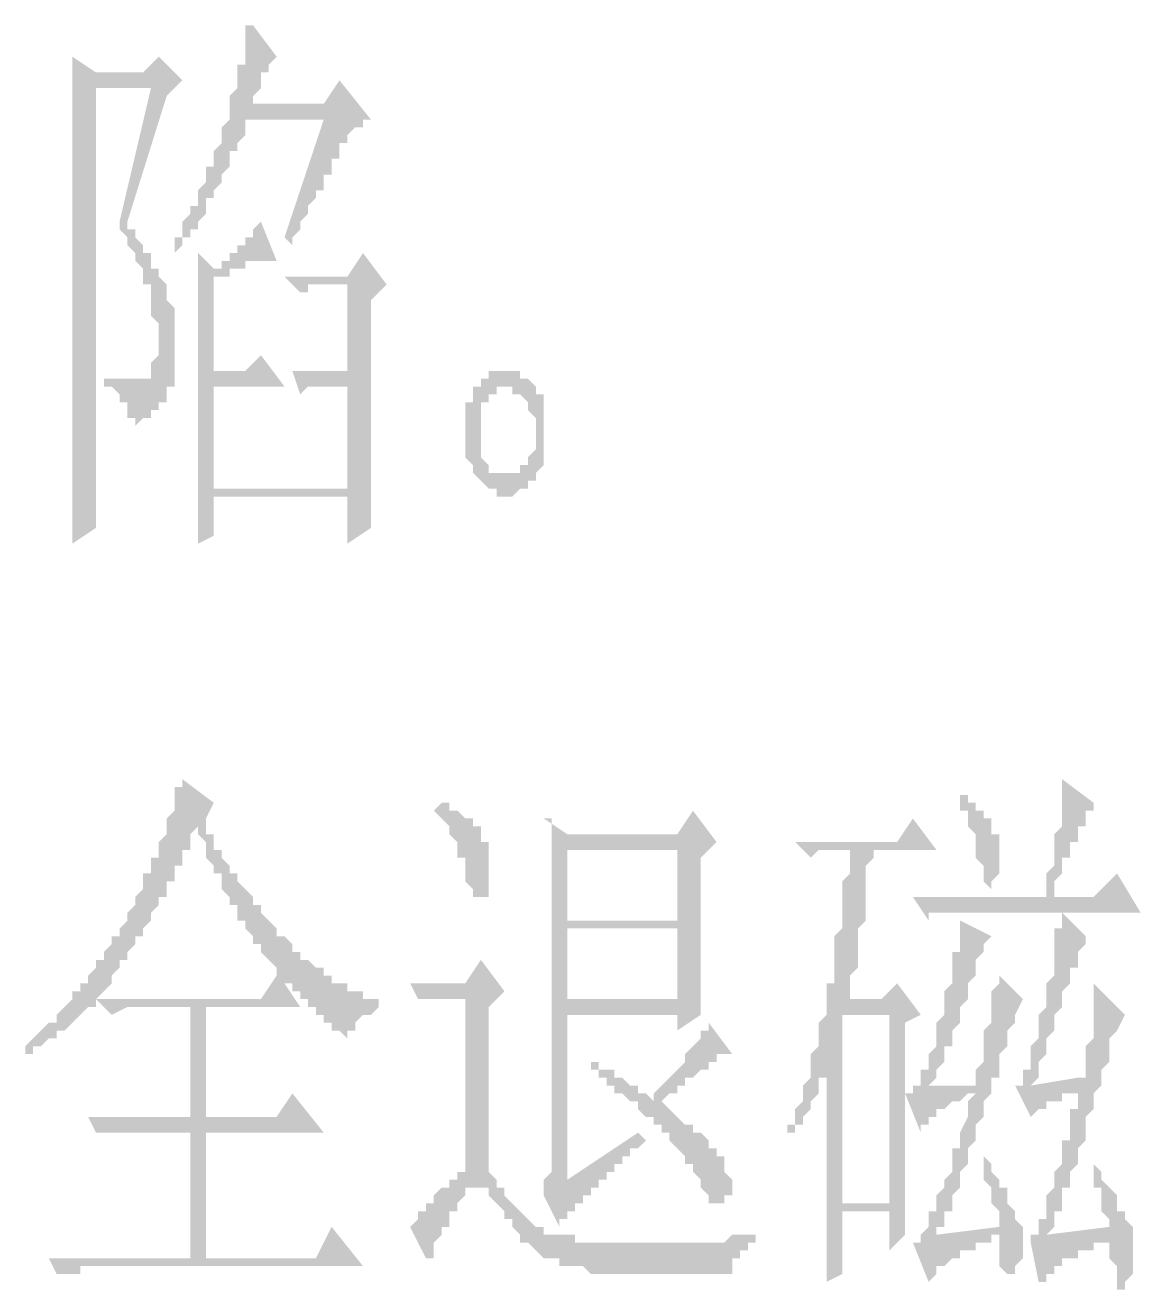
# Model space of a CAD drawing. Header units: millimetres. Extents: x 0 to 275, y 0 to 194.
# Drawn here: x 224.54 to 233.55, y 101.07 to 111.29 of the extents above; entities that cross this region are included whole.
import ezdxf

# ---------------------------------------------------------------- set-up
doc = ezdxf.new("R2010")
doc.units = ezdxf.units.MM

msp = doc.modelspace()

# ---------------------------------------------------------------- hatches: boundary and pattern name
h = msp.add_hatch(color=0)
h.paths.add_polyline_path([(226.6315, 109.579833), (226.695, 109.516333), (226.695, 109.579833), (226.7585, 109.643333), (226.7585, 109.706833), (226.822, 109.770333), (226.822, 109.833833), (226.8855, 109.897333), (226.8855, 109.960833), (226.949, 109.960833), (226.949, 110.024333), (226.949, 110.087833), (227.0125, 110.087833), (227.0125, 110.151333), (227.0125, 110.214833), (227.076, 110.214833), (227.076, 110.278333), (227.076, 110.341833), (227.1395, 110.341833), (227.1395, 110.405333), (227.203, 110.468833), (227.2665, 110.468833), (227.2665, 110.532333), (227.33, 110.532333), (227.076, 110.849833), (226.949, 110.659333), (226.3775, 110.659333), (226.3775, 110.722833), (226.441, 110.786333), (226.441, 110.849833), (226.441, 110.913333), (226.5045, 110.913333), (226.5045, 110.976833), (226.568, 111.040333), (226.3775, 111.294333), (226.314, 111.294333), (226.314, 111.230833), (226.314, 111.167333), (226.314, 111.103833), (226.314, 111.040333), (226.314, 110.976833), (226.2505, 110.976833), (226.2505, 110.913333), (226.2505, 110.849833), (226.2505, 110.786333), (226.187, 110.722833), (226.187, 110.659333), (226.187, 110.595833), (226.187, 110.532333), (226.1235, 110.468833), (226.1235, 110.405333), (226.1235, 110.341833), (226.06, 110.278333), (226.06, 110.214833), (226.06, 110.151333), (225.9965, 110.151333), (225.9965, 110.087833), (225.9965, 110.024333), (225.933, 109.960833), (225.933, 109.897333), (225.933, 109.833833), (225.8695, 109.833833), (225.8695, 109.770333), (225.806, 109.706833), (225.806, 109.643333), (225.806, 109.579833), (225.7425, 109.579833), (225.7425, 109.516333), (225.7425, 109.452833), (225.806, 109.516333), (225.806, 109.579833), (225.8695, 109.579833), (225.8695, 109.643333), (225.933, 109.643333), (225.933, 109.706833), (225.9965, 109.770333), (225.9965, 109.833833), (225.9965, 109.897333), (226.06, 109.897333), (226.06, 109.960833), (226.1235, 110.024333), (226.1235, 110.087833), (226.187, 110.151333), (226.187, 110.214833), (226.187, 110.278333), (226.2505, 110.278333), (226.2505, 110.341833), (226.314, 110.405333), (226.314, 110.468833), (226.314, 110.532333), (226.949, 110.532333)])
h.paths.add_polyline_path([(225.933, 107.103333), (226.06, 107.166833), (226.06, 107.484333), (227.1395, 107.484333), (227.1395, 107.103333), (227.33, 107.230333), (227.33, 107.293833), (227.33, 107.357333), (227.33, 107.420833), (227.33, 107.484333), (227.33, 107.547833), (227.33, 107.611333), (227.33, 107.674833), (227.33, 107.738333), (227.33, 107.801833), (227.33, 107.865333), (227.33, 107.928833), (227.33, 107.992333), (227.33, 108.055833), (227.33, 108.119333), (227.33, 108.182833), (227.33, 108.246333), (227.33, 108.309833), (227.33, 108.373333), (227.33, 108.436833), (227.33, 108.500333), (227.33, 108.563833), (227.33, 108.627333), (227.33, 108.690833), (227.33, 108.754333), (227.33, 108.817833), (227.33, 108.881333), (227.33, 108.944833), (227.33, 109.008333), (227.33, 109.071833), (227.457, 109.198833), (227.2665, 109.452833), (227.1395, 109.262333), (226.6315, 109.262333), (226.7585, 109.135333), (226.822, 109.135333), (226.822, 109.198833), (226.8855, 109.198833), (226.949, 109.198833), (227.1395, 109.198833), (227.1395, 108.500333), (226.695, 108.500333), (226.7585, 108.309833), (226.822, 108.373333), (226.8855, 108.373333), (226.949, 108.373333), (227.0125, 108.373333), (227.1395, 108.373333), (227.1395, 107.547833), (226.06, 107.547833), (226.06, 108.373333), (226.6315, 108.373333), (226.441, 108.627333), (226.314, 108.500333), (226.06, 108.500333), (226.06, 109.262333), (226.1235, 109.262333), (226.187, 109.262333), (226.187, 109.325833), (226.2505, 109.325833), (226.314, 109.325833), (226.314, 109.389333), (226.3775, 109.389333), (226.441, 109.389333), (226.5045, 109.389333), (226.568, 109.389333), (226.441, 109.706833), (226.3775, 109.643333), (226.3775, 109.579833), (226.314, 109.579833), (226.314, 109.516333), (226.2505, 109.516333), (226.2505, 109.452833), (226.187, 109.452833), (226.187, 109.389333), (226.1235, 109.389333), (226.1235, 109.325833), (226.06, 109.325833), (225.933, 109.452833), (225.933, 109.389333), (225.933, 109.325833), (225.933, 109.262333), (225.933, 109.198833), (225.933, 109.135333), (225.933, 109.071833), (225.933, 109.008333), (225.933, 108.944833), (225.933, 108.881333), (225.933, 108.817833), (225.933, 108.754333), (225.933, 108.690833), (225.933, 108.627333), (225.933, 108.563833), (225.933, 108.500333), (225.933, 108.436833), (225.933, 108.373333), (225.933, 108.309833), (225.933, 108.246333), (225.933, 108.182833), (225.933, 108.119333), (225.933, 108.055833), (225.933, 107.992333), (225.933, 107.928833), (225.933, 107.865333), (225.933, 107.801833), (225.933, 107.738333), (225.933, 107.674833), (225.933, 107.611333), (225.933, 107.547833), (225.933, 107.484333), (225.933, 107.420833), (225.933, 107.357333), (225.933, 107.293833), (225.933, 107.230333), (225.933, 107.166833)])
h.paths.add_polyline_path([(225.552, 110.786333), (225.298, 109.706833), (225.298, 109.643333), (225.3615, 109.579833), (225.3615, 109.516333), (225.425, 109.452833), (225.425, 109.389333), (225.4885, 109.325833), (225.4885, 109.262333), (225.4885, 109.198833), (225.552, 109.198833), (225.552, 109.135333), (225.552, 109.071833), (225.552, 109.008333), (225.552, 108.944833), (225.6155, 108.881333), (225.6155, 108.817833), (225.6155, 108.754333), (225.6155, 108.690833), (225.6155, 108.627333), (225.552, 108.563833), (225.552, 108.500333), (225.552, 108.436833), (225.4885, 108.436833), (225.425, 108.436833), (225.3615, 108.436833), (225.298, 108.436833), (225.2345, 108.436833), (225.171, 108.436833), (225.171, 108.500333), (225.171, 108.373333), (225.2345, 108.373333), (225.298, 108.309833), (225.298, 108.246333), (225.3615, 108.246333), (225.3615, 108.182833), (225.3615, 108.119333), (225.425, 108.119333), (225.425, 108.055833), (225.4885, 108.119333), (225.552, 108.119333), (225.552, 108.182833), (225.6155, 108.182833), (225.6155, 108.246333), (225.679, 108.246333), (225.679, 108.309833), (225.679, 108.373333), (225.7425, 108.373333), (225.7425, 108.436833), (225.7425, 108.500333), (225.7425, 108.563833), (225.7425, 108.627333), (225.7425, 108.690833), (225.7425, 108.754333), (225.7425, 108.817833), (225.7425, 108.881333), (225.7425, 108.944833), (225.7425, 109.008333), (225.679, 109.071833), (225.679, 109.135333), (225.679, 109.198833), (225.6155, 109.262333), (225.6155, 109.325833), (225.552, 109.325833), (225.552, 109.389333), (225.552, 109.452833), (225.4885, 109.452833), (225.4885, 109.516333), (225.425, 109.579833), (225.425, 109.643333), (225.3615, 109.643333), (225.3615, 109.706833), (225.679, 110.722833), (225.806, 110.849833), (225.6155, 111.040333), (225.4885, 110.913333), (225.1075, 110.913333), (224.917, 111.040333), (224.917, 110.976833), (224.917, 110.913333), (224.917, 110.849833), (224.917, 110.786333), (224.917, 110.722833), (224.917, 110.659333), (224.917, 110.595833), (224.917, 110.532333), (224.917, 110.468833), (224.917, 110.405333), (224.917, 110.341833), (224.917, 110.278333), (224.917, 110.214833), (224.917, 110.151333), (224.917, 110.087833), (224.917, 110.024333), (224.917, 109.960833), (224.917, 109.897333), (224.917, 109.833833), (224.917, 109.770333), (224.917, 109.706833), (224.917, 109.579833), (224.917, 109.516333), (224.917, 109.452833), (224.917, 109.389333), (224.917, 109.325833), (224.917, 109.262333), (224.917, 109.135333), (224.917, 109.071833), (224.917, 109.008333), (224.917, 108.944833), (224.917, 108.881333), (224.917, 108.817833), (224.917, 108.754333), (224.917, 108.690833), (224.917, 108.627333), (224.917, 108.563833), (224.917, 108.500333), (224.917, 108.436833), (224.917, 108.373333), (224.917, 108.309833), (224.917, 108.246333), (224.917, 108.182833), (224.917, 108.119333), (224.917, 108.055833), (224.917, 107.992333), (224.917, 107.928833), (224.917, 107.865333), (224.917, 107.801833), (224.917, 107.738333), (224.917, 107.674833), (224.917, 107.611333), (224.917, 107.547833), (224.917, 107.484333), (224.917, 107.420833), (224.917, 107.357333), (224.917, 107.293833), (224.917, 107.230333), (224.917, 107.166833), (224.917, 107.103333), (225.1075, 107.230333), (225.1075, 110.786333)])
h = msp.add_hatch(color=0)
h.paths.add_polyline_path([(228.727, 108.182833), (228.727, 108.246333), (228.727, 108.309833), (228.6635, 108.309833), (228.6635, 108.373333), (228.6, 108.436833), (228.5365, 108.436833), (228.5365, 108.500333), (228.473, 108.500333), (228.4095, 108.500333), (228.346, 108.500333), (228.2825, 108.500333), (228.2825, 108.436833), (228.219, 108.436833), (228.219, 108.373333), (228.1555, 108.373333), (228.1555, 108.309833), (228.1555, 108.246333), (228.092, 108.246333), (228.092, 108.182833), (228.092, 108.119333), (228.092, 108.055833), (228.092, 107.992333), (228.092, 107.928833), (228.092, 107.865333), (228.092, 107.801833), (228.1555, 107.738333), (228.1555, 107.674833), (228.219, 107.611333), (228.2825, 107.547833), (228.346, 107.547833), (228.346, 107.484333), (228.4095, 107.484333), (228.473, 107.484333), (228.5365, 107.547833), (228.6, 107.547833), (228.6, 107.611333), (228.6635, 107.611333), (228.6635, 107.674833), (228.727, 107.738333), (228.727, 107.801833), (228.727, 107.865333), (228.727, 107.928833), (228.727, 107.992333), (228.727, 108.055833), (228.727, 108.119333)])
h.paths.add_polyline_path([(228.5365, 107.674833), (228.473, 107.674833), (228.4095, 107.674833), (228.346, 107.674833), (228.2825, 107.674833), (228.2825, 107.738333), (228.219, 107.801833), (228.219, 107.865333), (228.219, 107.928833), (228.219, 107.992333), (228.219, 108.055833), (228.219, 108.119333), (228.219, 108.182833), (228.219, 108.246333), (228.2825, 108.246333), (228.2825, 108.309833), (228.346, 108.309833), (228.346, 108.373333), (228.4095, 108.373333), (228.473, 108.373333), (228.473, 108.309833), (228.5365, 108.309833), (228.6, 108.246333), (228.6, 108.182833), (228.6635, 108.119333), (228.6635, 108.055833), (228.6635, 107.992333), (228.6635, 107.928833), (228.6635, 107.865333), (228.6, 107.801833), (228.6, 107.738333), (228.5365, 107.738333)])
h = msp.add_hatch(color=0)
h.paths.add_polyline_path([(225.933, 104.817333), (225.933, 104.753833), (225.9965, 104.690333), (225.9965, 104.626833), (225.9965, 104.563333), (226.06, 104.499833), (226.06, 104.436333), (226.1235, 104.436333), (226.1235, 104.372833), (226.1235, 104.309333), (226.187, 104.245833), (226.187, 104.182333), (226.2505, 104.182333), (226.2505, 104.118833), (226.2505, 104.055333), (226.314, 104.055333), (226.314, 103.991833), (226.3775, 103.928333), (226.3775, 103.864833), (226.441, 103.864833), (226.441, 103.801333), (226.5045, 103.737833), (226.568, 103.674333), (226.568, 103.610833), (226.441, 103.420333), (225.1075, 103.420333), (225.171, 103.483833), (225.2345, 103.547333), (225.2345, 103.610833), (225.298, 103.674333), (225.298, 103.737833), (225.3615, 103.737833), (225.3615, 103.801333), (225.425, 103.864833), (225.425, 103.928333), (225.4885, 103.928333), (225.4885, 103.991833), (225.552, 104.055333), (225.552, 104.118833), (225.6155, 104.182333), (225.6155, 104.245833), (225.679, 104.245833), (225.679, 104.309333), (225.679, 104.372833), (225.7425, 104.372833), (225.7425, 104.436333), (225.7425, 104.499833), (225.806, 104.499833), (225.806, 104.563333), (225.806, 104.626833), (225.8695, 104.626833), (225.8695, 104.690333), (225.8695, 104.753833)])
h.paths.add_polyline_path([(225.806, 105.198333), (225.806, 105.134833), (225.7425, 105.134833), (225.7425, 105.071333), (225.7425, 105.007833), (225.7425, 104.944333), (225.679, 104.880833), (225.679, 104.817333), (225.679, 104.753833), (225.6155, 104.690333), (225.6155, 104.626833), (225.6155, 104.563333), (225.552, 104.563333), (225.552, 104.499833), (225.552, 104.436333), (225.4885, 104.436333), (225.4885, 104.372833), (225.4885, 104.309333), (225.425, 104.245833), (225.425, 104.182333), (225.3615, 104.118833), (225.3615, 104.055333), (225.298, 103.991833), (225.298, 103.928333), (225.2345, 103.928333), (225.2345, 103.864833), (225.171, 103.801333), (225.171, 103.737833), (225.1075, 103.737833), (225.1075, 103.674333), (225.044, 103.610833), (225.044, 103.547333), (224.9805, 103.547333), (224.9805, 103.483833), (224.917, 103.483833), (224.917, 103.420333), (224.8535, 103.356833), (224.79, 103.293333), (224.79, 103.229833), (224.7265, 103.229833), (224.663, 103.166333), (224.5995, 103.102833), (224.536, 103.039333), (224.536, 102.975833), (224.5995, 102.975833), (224.5995, 103.039333), (224.663, 103.039333), (224.7265, 103.102833), (224.79, 103.102833), (224.79, 103.166333), (224.8535, 103.166333), (224.917, 103.229833), (224.9805, 103.293333), (225.044, 103.356833), (225.1075, 103.356833), (225.1075, 103.420333), (225.2345, 103.293333), (225.3615, 103.356833), (225.8695, 103.356833), (225.8695, 102.467833), (225.044, 102.467833), (225.1075, 102.340833), (225.171, 102.340833), (225.2345, 102.340833), (225.298, 102.340833), (225.3615, 102.340833), (225.8695, 102.340833), (225.8695, 101.324833), (224.7265, 101.324833), (224.79, 101.197833), (224.8535, 101.197833), (224.917, 101.197833), (224.9805, 101.197833), (224.9805, 101.261333), (225.044, 101.261333), (227.2665, 101.261333), (227.0125, 101.578833), (226.8855, 101.324833), (225.9965, 101.324833), (225.9965, 102.340833), (226.949, 102.340833), (226.695, 102.658333), (226.568, 102.467833), (225.9965, 102.467833), (225.9965, 103.356833), (226.7585, 103.356833), (226.6315, 103.547333), (226.695, 103.547333), (226.695, 103.483833), (226.7585, 103.483833), (226.7585, 103.420333), (226.822, 103.420333), (226.822, 103.356833), (226.8855, 103.356833), (226.8855, 103.293333), (226.949, 103.293333), (226.949, 103.229833), (227.0125, 103.229833), (227.0125, 103.166333), (227.076, 103.166333), (227.1395, 103.102833), (227.1395, 103.166333), (227.203, 103.166333), (227.203, 103.229833), (227.2665, 103.293333), (227.33, 103.293333), (227.3935, 103.356833), (227.3935, 103.420333), (227.33, 103.420333), (227.2665, 103.420333), (227.2665, 103.483833), (227.203, 103.483833), (227.1395, 103.483833), (227.1395, 103.547333), (227.076, 103.547333), (227.0125, 103.547333), (227.0125, 103.610833), (226.949, 103.610833), (226.949, 103.674333), (226.8855, 103.674333), (226.822, 103.737833), (226.7585, 103.737833), (226.7585, 103.801333), (226.695, 103.801333), (226.695, 103.864833), (226.6315, 103.928333), (226.568, 103.928333), (226.568, 103.991833), (226.5045, 104.055333), (226.441, 104.118833), (226.441, 104.182333), (226.3775, 104.182333), (226.3775, 104.245833), (226.314, 104.309333), (226.2505, 104.372833), (226.2505, 104.436333), (226.187, 104.436333), (226.187, 104.499833), (226.1235, 104.563333), (226.1235, 104.626833), (226.06, 104.626833), (226.06, 104.690333), (226.06, 104.753833), (225.9965, 104.753833), (225.9965, 104.817333), (225.9965, 104.880833), (226.06, 105.007833)])
h = msp.add_hatch(color=0)
h.paths.add_polyline_path([(231.7115, 104.245833), (231.8385, 104.055333), (231.8385, 104.118833), (231.902, 104.118833), (231.9655, 104.118833), (232.029, 104.118833), (232.0925, 104.118833), (233.553, 104.118833), (233.3625, 104.436333), (233.172, 104.245833), (232.8545, 104.245833), (232.8545, 104.309333), (232.8545, 104.372833), (232.918, 104.436333), (232.918, 104.499833), (232.918, 104.563333), (232.9815, 104.563333), (232.9815, 104.626833), (232.9815, 104.690333), (233.045, 104.690333), (233.045, 104.753833), (233.045, 104.817333), (233.1085, 104.817333), (233.1085, 104.880833), (233.1085, 104.944333), (233.172, 104.944333), (233.172, 105.007833), (232.918, 105.198333), (232.918, 105.134833), (232.918, 105.071333), (232.918, 105.007833), (232.918, 104.944333), (232.918, 104.880833), (232.918, 104.817333), (232.8545, 104.753833), (232.8545, 104.690333), (232.8545, 104.626833), (232.8545, 104.563333), (232.8545, 104.499833), (232.791, 104.436333), (232.791, 104.372833), (232.791, 104.309333), (232.791, 104.245833)])
h.paths.add_polyline_path([(232.0925, 105.071333), (232.0925, 105.007833), (232.0925, 104.944333), (232.156, 104.944333), (232.156, 104.880833), (232.156, 104.817333), (232.2195, 104.753833), (232.2195, 104.690333), (232.2195, 104.626833), (232.2195, 104.563333), (232.283, 104.499833), (232.283, 104.436333), (232.283, 104.372833), (232.3465, 104.309333), (232.3465, 104.372833), (232.41, 104.436333), (232.41, 104.499833), (232.41, 104.563333), (232.41, 104.626833), (232.41, 104.690333), (232.41, 104.753833), (232.3465, 104.753833), (232.3465, 104.817333), (232.3465, 104.880833), (232.283, 104.880833), (232.283, 104.944333), (232.2195, 104.944333), (232.2195, 105.007833), (232.156, 105.007833), (232.156, 105.071333)])
h.paths.add_polyline_path([(231.7115, 101.451833), (231.8385, 101.134333), (231.902, 101.197833), (231.902, 101.261333), (231.9655, 101.261333), (232.029, 101.324833), (232.0925, 101.324833), (232.0925, 101.388333), (232.156, 101.388333), (232.2195, 101.388333), (232.2195, 101.451833), (232.283, 101.451833), (232.3465, 101.451833), (232.3465, 101.515333), (232.41, 101.515333), (232.41, 101.451833), (232.41, 101.388333), (232.41, 101.324833), (232.41, 101.261333), (232.4735, 101.197833), (232.537, 101.197833), (232.537, 101.261333), (232.6005, 101.324833), (232.6005, 101.388333), (232.6005, 101.451833), (232.6005, 101.515333), (232.6005, 101.578833), (232.537, 101.642333), (232.537, 101.705833), (232.4735, 101.769333), (232.4735, 101.832833), (232.4735, 101.896333), (232.41, 101.896333), (232.41, 101.959833), (232.3465, 102.023333), (232.3465, 102.086833), (232.283, 102.150333), (232.283, 102.086833), (232.283, 102.023333), (232.283, 101.959833), (232.3465, 101.896333), (232.3465, 101.832833), (232.3465, 101.769333), (232.41, 101.705833), (232.41, 101.642333), (232.41, 101.578833), (231.902, 101.515333), (231.902, 101.578833), (231.9655, 101.578833), (231.9655, 101.642333), (231.9655, 101.705833), (232.029, 101.705833), (232.029, 101.769333), (232.029, 101.832833), (232.0925, 101.896333), (232.0925, 101.959833), (232.0925, 102.023333), (232.156, 102.086833), (232.156, 102.150333), (232.156, 102.213833), (232.2195, 102.277333), (232.2195, 102.340833), (232.2195, 102.404333), (232.283, 102.467833), (232.283, 102.531333), (232.283, 102.594833), (232.3465, 102.658333), (232.3465, 102.721833), (232.3465, 102.785333), (232.41, 102.785333), (232.41, 102.848833), (232.41, 102.912333), (232.41, 102.975833), (232.4735, 103.039333), (232.4735, 103.102833), (232.4735, 103.166333), (232.537, 103.229833), (232.537, 103.293333), (232.6005, 103.420333), (232.41, 103.610833), (232.41, 103.547333), (232.3465, 103.483833), (232.3465, 103.420333), (232.3465, 103.356833), (232.3465, 103.293333), (232.3465, 103.229833), (232.283, 103.166333), (232.283, 103.102833), (232.283, 103.039333), (232.283, 102.975833), (232.283, 102.912333), (232.2195, 102.848833), (232.2195, 102.785333), (232.2195, 102.721833), (231.8385, 102.721833), (231.902, 102.785333), (231.902, 102.848833), (231.9655, 102.912333), (231.9655, 102.975833), (231.9655, 103.039333), (232.029, 103.039333), (232.029, 103.102833), (232.029, 103.166333), (232.0925, 103.229833), (232.0925, 103.293333), (232.0925, 103.356833), (232.156, 103.420333), (232.156, 103.483833), (232.156, 103.547333), (232.2195, 103.610833), (232.2195, 103.674333), (232.2195, 103.737833), (232.283, 103.801333), (232.283, 103.864833), (232.3465, 103.928333), (232.0925, 104.055333), (232.0925, 103.991833), (232.0925, 103.928333), (232.0925, 103.864833), (232.0925, 103.801333), (232.029, 103.801333), (232.029, 103.737833), (232.029, 103.674333), (232.029, 103.610833), (232.029, 103.547333), (231.9655, 103.483833), (231.9655, 103.420333), (231.9655, 103.356833), (231.9655, 103.293333), (231.902, 103.229833), (231.902, 103.166333), (231.902, 103.102833), (231.902, 103.039333), (231.8385, 102.975833), (231.8385, 102.912333), (231.8385, 102.848833), (231.775, 102.848833), (231.775, 102.785333), (231.775, 102.721833), (231.7115, 102.721833), (231.7115, 102.658333), (231.648, 102.658333), (231.775, 102.340833), (231.775, 102.404333), (231.8385, 102.404333), (231.8385, 102.467833), (231.902, 102.467833), (231.902, 102.531333), (231.9655, 102.531333), (232.029, 102.594833), (232.0925, 102.594833), (232.156, 102.658333), (232.2195, 102.658333), (232.156, 102.594833), (232.156, 102.531333), (232.156, 102.467833), (232.0925, 102.340833), (232.0925, 102.277333), (232.0925, 102.213833), (232.029, 102.213833), (232.029, 102.150333), (232.029, 102.086833), (232.029, 102.023333), (231.9655, 101.959833), (231.9655, 101.896333), (231.902, 101.832833), (231.902, 101.769333), (231.902, 101.705833), (231.8385, 101.705833), (231.8385, 101.642333), (231.8385, 101.578833), (231.775, 101.515333), (231.775, 101.451833)])
h.paths.add_polyline_path([(232.791, 101.515333), (232.8545, 101.578833), (232.8545, 101.642333), (232.8545, 101.705833), (232.918, 101.705833), (232.918, 101.769333), (232.918, 101.832833), (232.918, 101.896333), (232.9815, 101.896333), (232.9815, 101.959833), (232.9815, 102.023333), (233.045, 102.086833), (233.045, 102.150333), (233.045, 102.213833), (233.1085, 102.277333), (233.1085, 102.340833), (233.1085, 102.404333), (233.1085, 102.467833), (233.172, 102.531333), (233.172, 102.594833), (233.172, 102.658333), (233.2355, 102.721833), (233.2355, 102.785333), (233.2355, 102.848833), (233.299, 102.912333), (233.299, 102.975833), (233.299, 103.039333), (233.299, 103.102833), (233.3625, 103.166333), (233.426, 103.293333), (233.172, 103.547333), (233.172, 103.483833), (233.172, 103.420333), (233.172, 103.356833), (233.172, 103.293333), (233.172, 103.229833), (233.172, 103.166333), (233.172, 103.102833), (233.1085, 103.039333), (233.1085, 102.975833), (233.1085, 102.912333), (233.1085, 102.848833), (233.1085, 102.785333), (233.045, 102.785333), (232.664, 102.721833), (232.7275, 102.785333), (232.7275, 102.848833), (232.7275, 102.912333), (232.791, 102.975833), (232.791, 103.039333), (232.791, 103.102833), (232.8545, 103.166333), (232.8545, 103.229833), (232.8545, 103.293333), (232.918, 103.356833), (232.918, 103.420333), (232.918, 103.483833), (232.9815, 103.547333), (232.9815, 103.610833), (232.9815, 103.674333), (233.045, 103.674333), (233.045, 103.737833), (233.045, 103.801333), (233.1085, 103.864833), (233.1085, 103.928333), (232.918, 104.118833), (232.918, 104.055333), (232.918, 103.991833), (232.8545, 103.991833), (232.8545, 103.928333), (232.8545, 103.864833), (232.8545, 103.801333), (232.8545, 103.737833), (232.8545, 103.674333), (232.8545, 103.610833), (232.791, 103.547333), (232.791, 103.483833), (232.791, 103.420333), (232.791, 103.356833), (232.7275, 103.293333), (232.7275, 103.229833), (232.7275, 103.166333), (232.7275, 103.102833), (232.664, 103.039333), (232.664, 102.975833), (232.664, 102.912333), (232.664, 102.848833), (232.6005, 102.848833), (232.6005, 102.785333), (232.6005, 102.721833), (232.537, 102.721833), (232.664, 102.467833), (232.7275, 102.531333), (232.791, 102.531333), (232.791, 102.594833), (232.8545, 102.594833), (232.918, 102.594833), (232.918, 102.658333), (232.9815, 102.658333), (233.045, 102.658333), (233.045, 102.721833), (233.045, 102.658333), (233.045, 102.594833), (233.045, 102.531333), (232.9815, 102.531333), (232.9815, 102.467833), (232.9815, 102.404333), (232.9815, 102.340833), (232.9815, 102.277333), (232.918, 102.277333), (232.918, 102.213833), (232.918, 102.086833), (232.8545, 102.023333), (232.8545, 101.959833), (232.8545, 101.896333), (232.791, 101.832833), (232.791, 101.769333), (232.791, 101.705833), (232.791, 101.642333), (232.7275, 101.642333), (232.7275, 101.578833), (232.7275, 101.515333), (232.664, 101.515333), (232.664, 101.451833), (232.7275, 101.134333), (232.791, 101.134333), (232.791, 101.197833), (232.8545, 101.197833), (232.8545, 101.261333), (232.918, 101.261333), (232.918, 101.324833), (232.9815, 101.324833), (233.045, 101.324833), (233.045, 101.388333), (233.1085, 101.388333), (233.172, 101.388333), (233.172, 101.451833), (233.2355, 101.451833), (233.299, 101.451833), (233.299, 101.515333), (233.299, 101.451833), (233.299, 101.388333), (233.299, 101.324833), (233.3625, 101.261333), (233.3625, 101.197833), (233.3625, 101.134333), (233.3625, 101.070833), (233.426, 101.070833), (233.426, 101.134333), (233.4895, 101.197833), (233.4895, 101.261333), (233.4895, 101.324833), (233.4895, 101.388333), (233.4895, 101.451833), (233.4895, 101.515333), (233.4895, 101.578833), (233.426, 101.642333), (233.426, 101.705833), (233.3625, 101.705833), (233.3625, 101.769333), (233.3625, 101.832833), (233.299, 101.896333), (233.2355, 101.959833), (233.2355, 102.023333), (233.172, 102.086833), (233.172, 102.023333), (233.172, 101.959833), (233.172, 101.896333), (233.2355, 101.896333), (233.2355, 101.832833), (233.2355, 101.769333), (233.2355, 101.705833), (233.299, 101.642333), (233.299, 101.578833)])
h.paths.add_polyline_path([(231.013, 101.134333), (231.14, 101.197833), (231.14, 101.705833), (231.521, 101.705833), (231.521, 101.388333), (231.648, 101.515333), (231.648, 101.578833), (231.648, 101.642333), (231.648, 101.705833), (231.648, 101.769333), (231.648, 101.832833), (231.648, 101.896333), (231.648, 101.959833), (231.648, 102.023333), (231.648, 102.086833), (231.648, 102.150333), (231.648, 102.213833), (231.648, 102.277333), (231.648, 102.340833), (231.648, 102.404333), (231.648, 102.467833), (231.648, 102.531333), (231.648, 102.594833), (231.648, 102.658333), (231.648, 102.721833), (231.648, 102.785333), (231.648, 102.848833), (231.648, 102.912333), (231.648, 102.975833), (231.648, 103.039333), (231.648, 103.102833), (231.648, 103.166333), (231.648, 103.229833), (231.775, 103.293333), (231.5845, 103.547333), (231.4575, 103.420333), (231.2035, 103.420333), (231.2035, 103.483833), (231.2035, 103.547333), (231.2035, 103.610833), (231.267, 103.674333), (231.267, 103.737833), (231.267, 103.801333), (231.267, 103.864833), (231.267, 103.928333), (231.267, 103.991833), (231.3305, 104.055333), (231.3305, 104.118833), (231.3305, 104.182333), (231.3305, 104.245833), (231.3305, 104.309333), (231.3305, 104.372833), (231.3305, 104.436333), (231.3305, 104.499833), (231.394, 104.563333), (231.394, 104.626833), (231.902, 104.626833), (231.7115, 104.880833), (231.5845, 104.690333), (230.759, 104.690333), (230.886, 104.563333), (230.9495, 104.626833), (231.2035, 104.626833), (231.2035, 104.563333), (231.2035, 104.499833), (231.2035, 104.436333), (231.14, 104.372833), (231.14, 104.309333), (231.14, 104.245833), (231.14, 104.182333), (231.14, 104.118833), (231.14, 104.055333), (231.14, 103.991833), (231.0765, 103.928333), (231.0765, 103.864833), (231.0765, 103.801333), (231.0765, 103.737833), (231.0765, 103.674333), (231.0765, 103.610833), (231.0765, 103.547333), (231.013, 103.547333), (231.013, 103.483833), (231.013, 103.420333), (231.013, 103.356833), (231.013, 103.293333), (230.9495, 103.229833), (230.9495, 103.166333), (230.9495, 103.102833), (230.9495, 103.039333), (230.886, 102.975833), (230.886, 102.912333), (230.886, 102.848833), (230.886, 102.785333), (230.8225, 102.721833), (230.8225, 102.658333), (230.8225, 102.594833), (230.759, 102.531333), (230.759, 102.467833), (230.759, 102.404333), (230.6955, 102.404333), (230.6955, 102.340833), (230.759, 102.340833), (230.759, 102.404333), (230.8225, 102.404333), (230.8225, 102.467833), (230.886, 102.531333), (230.886, 102.594833), (230.9495, 102.658333), (230.9495, 102.721833), (230.9495, 102.785333), (231.013, 102.785333), (231.013, 102.848833), (231.013, 102.912333), (231.013, 102.848833), (231.013, 102.785333), (231.013, 102.721833), (231.013, 102.658333), (231.013, 102.594833), (231.013, 102.531333), (231.013, 102.467833), (231.013, 102.404333), (231.013, 102.340833), (231.013, 102.277333), (231.013, 102.213833), (231.013, 102.150333), (231.013, 102.086833), (231.013, 102.023333), (231.013, 101.959833), (231.013, 101.896333), (231.013, 101.832833), (231.013, 101.769333), (231.013, 101.705833), (231.013, 101.642333), (231.013, 101.578833), (231.013, 101.515333), (231.013, 101.451833), (231.013, 101.388333), (231.013, 101.324833), (231.013, 101.261333), (231.013, 101.197833)])
h.paths.add_polyline_path([(231.14, 103.293333), (231.521, 103.293333), (231.521, 101.769333), (231.14, 101.769333)])
h = msp.add_hatch(color=0)
h.paths.add_polyline_path([(228.9175, 104.626833), (229.8065, 104.626833), (229.8065, 104.055333), (228.9175, 104.055333)])
h.paths.add_polyline_path([(228.9175, 103.991833), (229.8065, 103.991833), (229.8065, 103.420333), (228.9175, 103.420333)])
h.paths.add_polyline_path([(229.997, 104.563333), (230.124, 104.690333), (229.9335, 104.944333), (229.8065, 104.753833), (228.9175, 104.753833), (228.727, 104.880833), (228.7905, 104.880833), (228.7905, 104.817333), (228.7905, 104.753833), (228.7905, 104.690333), (228.7905, 104.626833), (228.7905, 104.563333), (228.7905, 104.499833), (228.7905, 104.436333), (228.7905, 104.372833), (228.7905, 102.213833), (228.7905, 102.150333), (228.7905, 102.086833), (228.7905, 102.023333), (228.727, 101.959833), (228.727, 101.896333), (228.727, 101.832833), (228.854, 101.578833), (228.854, 101.642333), (228.9175, 101.642333), (228.9175, 101.705833), (228.981, 101.705833), (228.981, 101.769333), (229.0445, 101.769333), (229.0445, 101.832833), (229.108, 101.832833), (229.108, 101.896333), (229.1715, 101.896333), (229.1715, 101.959833), (229.235, 101.959833), (229.235, 102.023333), (229.2985, 102.023333), (229.2985, 102.086833), (229.362, 102.086833), (229.362, 102.150333), (229.4255, 102.150333), (229.4255, 102.213833), (229.489, 102.213833), (229.5525, 102.277333), (229.489, 102.340833), (228.9175, 101.959833), (228.9175, 103.293333), (229.8065, 103.293333), (229.8065, 103.166333), (229.997, 103.293333), (229.997, 103.356833), (229.997, 103.420333), (229.997, 103.483833), (229.997, 103.547333), (229.997, 103.610833), (229.997, 103.674333), (229.997, 103.737833), (229.997, 103.801333), (229.997, 103.864833), (229.997, 103.928333), (229.997, 103.991833), (229.997, 104.055333), (229.997, 104.118833), (229.997, 104.182333), (229.997, 104.245833), (229.997, 104.309333), (229.997, 104.372833), (229.997, 104.436333), (229.997, 104.499833)])
h.paths.add_polyline_path([(230.0605, 103.229833), (230.0605, 103.166333), (229.997, 103.166333), (229.997, 103.102833), (229.9335, 103.039333), (229.87, 102.975833), (229.87, 102.912333), (229.8065, 102.848833), (229.743, 102.785333), (229.6795, 102.721833), (229.616, 102.658333), (229.616, 102.594833), (229.5525, 102.658333), (229.489, 102.658333), (229.489, 102.721833), (229.4255, 102.721833), (229.362, 102.785333), (229.2985, 102.785333), (229.2985, 102.848833), (229.235, 102.848833), (229.1715, 102.848833), (229.1715, 102.912333), (229.108, 102.912333), (229.108, 102.848833), (229.1715, 102.848833), (229.1715, 102.785333), (229.235, 102.785333), (229.235, 102.721833), (229.2985, 102.721833), (229.2985, 102.658333), (229.362, 102.658333), (229.4255, 102.594833), (229.489, 102.594833), (229.489, 102.531333), (229.5525, 102.467833), (229.616, 102.467833), (229.616, 102.404333), (229.6795, 102.404333), (229.6795, 102.340833), (229.743, 102.340833), (229.743, 102.277333), (229.8065, 102.213833), (229.87, 102.150333), (229.87, 102.086833), (229.9335, 102.086833), (229.9335, 102.023333), (229.997, 101.959833), (229.997, 101.896333), (230.0605, 101.832833), (230.0605, 101.769333), (230.124, 101.769333), (230.1875, 101.769333), (230.1875, 101.832833), (230.251, 101.832833), (230.251, 101.896333), (230.251, 101.959833), (230.1875, 102.023333), (230.1875, 102.086833), (230.1875, 102.150333), (230.124, 102.150333), (230.124, 102.213833), (230.0605, 102.213833), (230.0605, 102.277333), (229.997, 102.340833), (229.9335, 102.340833), (229.9335, 102.404333), (229.87, 102.404333), (229.8065, 102.467833), (229.743, 102.531333), (229.6795, 102.594833), (229.743, 102.658333), (229.8065, 102.658333), (229.8065, 102.721833), (229.87, 102.721833), (229.87, 102.785333), (229.9335, 102.785333), (229.997, 102.848833), (230.0605, 102.848833), (230.0605, 102.912333), (230.124, 102.912333), (230.124, 102.975833), (230.251, 102.975833)])
h.paths.add_polyline_path([(227.838, 104.944333), (227.9015, 104.880833), (227.965, 104.817333), (227.965, 104.753833), (228.0285, 104.690333), (228.0285, 104.626833), (228.0285, 104.563333), (228.092, 104.563333), (228.092, 104.499833), (228.092, 104.436333), (228.092, 104.372833), (228.1555, 104.309333), (228.1555, 104.245833), (228.219, 104.245833), (228.2825, 104.245833), (228.2825, 104.309333), (228.2825, 104.372833), (228.2825, 104.436333), (228.2825, 104.499833), (228.2825, 104.563333), (228.2825, 104.626833), (228.2825, 104.690333), (228.219, 104.690333), (228.219, 104.753833), (228.219, 104.817333), (228.1555, 104.817333), (228.1555, 104.880833), (228.092, 104.880833), (228.0285, 104.944333), (227.965, 104.944333), (227.965, 105.007833), (227.9015, 105.007833)])
h.paths.add_polyline_path([(228.2825, 102.023333), (228.2825, 103.356833), (228.4095, 103.483833), (228.219, 103.737833), (228.092, 103.547333), (227.6475, 103.547333), (227.711, 103.420333), (227.7745, 103.420333), (227.838, 103.420333), (227.9015, 103.420333), (227.965, 103.420333), (228.092, 103.420333), (228.092, 102.086833), (228.092, 102.023333), (228.0285, 102.023333), (228.0285, 101.959833), (227.965, 101.959833), (227.965, 101.896333), (227.9015, 101.896333), (227.838, 101.832833), (227.838, 101.769333), (227.7745, 101.769333), (227.7745, 101.705833), (227.711, 101.705833), (227.711, 101.642333), (227.6475, 101.578833), (227.7745, 101.324833), (227.838, 101.324833), (227.838, 101.388333), (227.838, 101.451833), (227.9015, 101.515333), (227.9015, 101.578833), (227.965, 101.578833), (227.965, 101.642333), (227.965, 101.705833), (228.0285, 101.705833), (228.0285, 101.769333), (228.092, 101.832833), (228.092, 101.896333), (228.1555, 101.896333), (228.219, 101.896333), (228.2825, 101.896333), (228.2825, 101.832833), (228.346, 101.769333), (228.4095, 101.705833), (228.4095, 101.642333), (228.473, 101.642333), (228.473, 101.578833), (228.5365, 101.515333), (228.5365, 101.451833), (228.6, 101.451833), (228.6635, 101.388333), (228.727, 101.324833), (228.7905, 101.324833), (228.854, 101.324833), (228.854, 101.261333), (228.9175, 101.261333), (228.981, 101.261333), (229.0445, 101.261333), (229.108, 101.197833), (229.1715, 101.197833), (229.235, 101.197833), (229.2985, 101.197833), (229.362, 101.197833), (229.4255, 101.197833), (229.489, 101.197833), (229.5525, 101.197833), (229.616, 101.197833), (229.6795, 101.197833), (229.743, 101.197833), (229.8065, 101.197833), (229.87, 101.197833), (229.9335, 101.197833), (229.997, 101.197833), (230.0605, 101.197833), (230.124, 101.197833), (230.1875, 101.197833), (230.251, 101.197833), (230.251, 101.261333), (230.251, 101.324833), (230.3145, 101.324833), (230.3145, 101.388333), (230.378, 101.388333), (230.378, 101.451833), (230.4415, 101.451833), (230.4415, 101.515333), (230.378, 101.515333), (230.3145, 101.515333), (230.251, 101.515333), (230.1875, 101.451833), (230.124, 101.451833), (230.0605, 101.451833), (229.997, 101.451833), (229.9335, 101.451833), (229.87, 101.451833), (229.8065, 101.451833), (229.743, 101.451833), (229.6795, 101.451833), (229.616, 101.451833), (229.5525, 101.451833), (229.489, 101.451833), (229.4255, 101.451833), (229.362, 101.451833), (229.2985, 101.451833), (229.235, 101.451833), (229.1715, 101.451833), (229.108, 101.451833), (229.0445, 101.451833), (228.981, 101.451833), (228.981, 101.515333), (228.9175, 101.515333), (228.854, 101.515333), (228.7905, 101.515333), (228.727, 101.515333), (228.727, 101.578833), (228.6635, 101.578833), (228.6, 101.642333), (228.5365, 101.705833), (228.473, 101.769333), (228.4095, 101.832833), (228.4095, 101.896333), (228.346, 101.896333), (228.346, 101.959833)])

doc.saveas('drawing.dxf')
